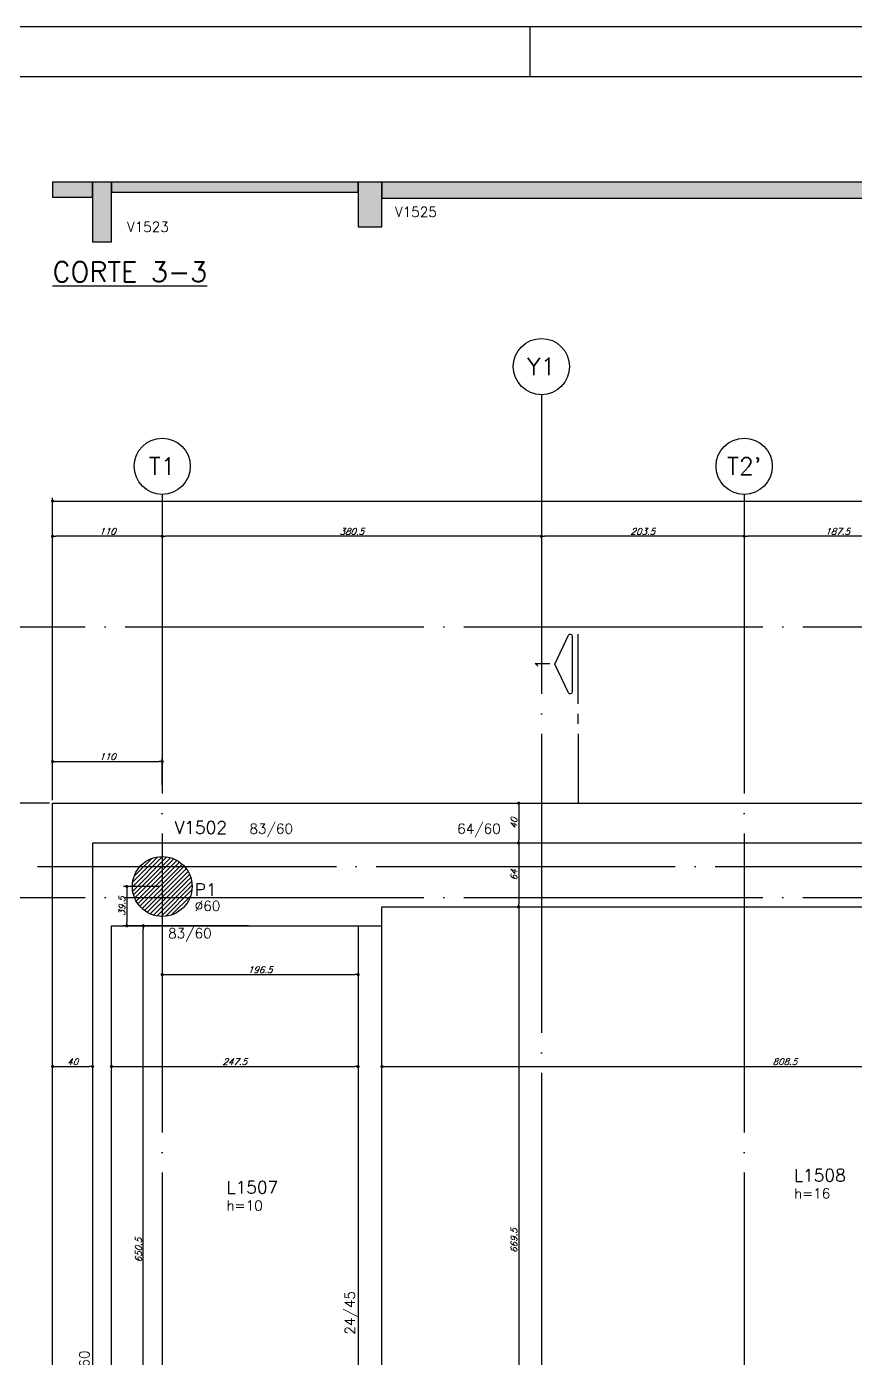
# Model space of a CAD drawing. Header units: millimetres. Extents: x -2368 to 4502, y -1988 to 2217.
# Drawn here: x -1226 to -394, y 881 to 2217 of the extents above; entities that cross this region are included whole.
import ezdxf
from ezdxf.enums import TextEntityAlignment as Align

# ---------------------------------------------------------------- set-up
doc = ezdxf.new("R2010")
doc.units = ezdxf.units.MM
doc.header["$LTSCALE"] = 50
doc.linetypes.add('EIXO', pattern=[6.8, 6, -0.4, 0, -0.4])
for name, color, linetype in [('F-CORTE', 4, 'Continuous'), ('F-CORTE-INDICAÇÃO', 4, 'Continuous'), ('F-COTAS', 106, 'Continuous'), ('F-EIXO', 12, 'EIXO'), ('F-LAJES', 3, 'Continuous'), ('F-LAJES-DIM', 2, 'Continuous'), ('F-LAJES-NOME', 4, 'Continuous'), ('F-MARGEM', 1, 'Continuous'), ('F-PILARES-DIM', 172, 'Continuous'), ('F-PILARES-HACH', 174, 'Continuous'), ('F-PILARES-NOME', 170, 'Continuous'), ('F-PILARES-S', 170, 'Continuous'), ('F-SOLIDO-CORTE', 71, 'Continuous'), ('F-TEXTO', 6, 'Continuous'), ('F-TEXTO-YELLOW', 2, 'Continuous'), ('F-VIGAS', 3, 'Continuous'), ('F-VIGAS-DIM', 2, 'Continuous'), ('F-VIGAS-NOME', 4, 'Continuous')]:
    doc.layers.add(name, color=color, linetype=linetype)
doc.styles.add('CP-TEXT-INCL', font='romans.shx', dxfattribs={"oblique": 20})
doc.styles.add('MCP', font='romans.shx')
doc.styles.add('ROMANS', font='romans.shx')
doc.dimstyles.new('CP-COTAS-50', dxfattribs={"dimscale": 0.64, "dimtxt": 10, "dimasz": 5, "dimexe": 5, "dimexo": 5, "dimgap": 2.5, "dimtad": 1, "dimdec": 1, "dimdsep": 46, "dimtxsty": 'CP-TEXT-INCL', "dimblk1": 'DOT', "dimblk2": 'DOT', "dimsah": 1, "dimcen": 9, "dimclrd": 256, "dimclre": 256, "dimclrt": 256, "dimadec": 0, "dimazin": 0, "dimtfac": 1, "dimtdec": 1, "dimtmove": 2, "dimatfit": 3, "dimldrblk": 'DOT', "dimfxl": 0, "dimtolj": 1, "dimarcsym": 0})

# ---------------------------------------------------------------- blocks, each defined once
blk = doc.blocks.new('*U7')
at = {"layer": 'F-CORTE-INDICAÇÃO'}
for p, q in [((70, 0), (0, 0)), ((80, 0), (90, 0)), ((100, 0), (170, 0))]:
    blk.add_line(p, q, dxfattribs=at)
blk.add_lwpolyline([(112, 6, -0.802585), (111.2, 9.8), (140, 23.3), (168.8, 9.8, -0.802585), (168, 6)], format="xyb", close=True, dxfattribs=at)
at = {"layer": 'F-CORTE-INDICAÇÃO', "style": 'ROMANS'}
blk.add_attdef('CORTE', text='', height=15, dxfattribs=at).set_placement((140, 35.8), align=Align.MIDDLE_CENTER)
at = {"layer": 'F-CORTE-INDICAÇÃO', "color": 2, "style": 'ROMANS'}
blk.add_attdef('FOLHA', text='', height=12, dxfattribs=at).set_placement((140, -10), align=Align.MIDDLE_CENTER)
blk = doc.blocks.new('*U13')
at = {"layer": 'F-EIXO'}
blk.add_line((0, 0), (4857.5, 0), dxfattribs=at)
at = {"layer": 'F-TEXTO', "style": 'ROMANS'}
blk.add_attdef('EIXO', text='', height=17.5, dxfattribs=at).set_placement((-28.2, 0), align=Align.MIDDLE_CENTER)
blk = doc.blocks.new('*U14')
at = {"layer": 'F-EIXO'}
blk.add_line((0, 0), (4945.5, 0), dxfattribs=at)
at = {"layer": 'F-TEXTO', "style": 'ROMANS'}
blk.add_attdef('EIXO', text='', height=17.5, dxfattribs=at).set_placement((-28.2, 0), align=Align.MIDDLE_CENTER)
blk = doc.blocks.new('*U19')
at = {"layer": 'F-EIXO'}
blk.add_line((0, 0), (0, -2878.8), dxfattribs=at)
at = {"layer": 'F-EIXO', "color": 2, "linetype": 'Continuous'}
blk.add_circle((0, 28.2), 28.2, dxfattribs=at)
at = {"layer": 'F-TEXTO', "style": 'ROMANS'}
blk.add_attdef('EIXO', text='', height=17.5, rotation=360, dxfattribs=at).set_placement((0, 28.2), align=Align.MIDDLE_CENTER)
blk = doc.blocks.new('*U172')
at = {"layer": 'F-EIXO'}
blk.add_line((0, 0), (0, -2778.8), dxfattribs=at)
at = {"layer": 'F-EIXO', "color": 2, "linetype": 'Continuous'}
blk.add_circle((0, 28.2), 28.2, dxfattribs=at)
at = {"layer": 'F-TEXTO', "style": 'ROMANS'}
blk.add_attdef('EIXO', text='', height=17.5, rotation=360, dxfattribs=at).set_placement((0, 28.2), align=Align.MIDDLE_CENTER)
blk = doc.blocks.new('_DOT')
at = {"color": 0, "linetype": 'ByBlock'}
blk.add_line((-0.5, 0), (-1, 0), dxfattribs=at)
at = {"color": 0, "linetype": 'ByBlock', "const_width": 0.5}
blk.add_lwpolyline([(-0.25, 0, 1), (0.25, 0, 1)], format="xyb", close=True, dxfattribs=at)
blk = doc.blocks.new('*D110')
at = {"layer": 'DEFPOINTS', "color": 0, "transparency": 16777216}
for p in [(-1200, 1173.9), (-1160, 1173.9), (-1160, 1173.9)]:
    blk.add_point(p, dxfattribs=at)
at = {"layer": 'F-COTAS', "lineweight": -2, "transparency": 16777216}
blk.add_line((-1196.8, 1173.9), (-1163.2, 1173.9), dxfattribs=at)
at = {"layer": 'F-COTAS', "lineweight": -2, "transparency": 16777216, "xscale": 3.2, "yscale": 3.2, "zscale": 3.2, "rotation": 180}
blk.add_blockref('_DOT', (-1200, 1173.9), dxfattribs=at)
at = {"layer": 'F-COTAS', "lineweight": -2, "transparency": 16777216, "xscale": 3.2, "yscale": 3.2, "zscale": 3.2}
blk.add_blockref('_DOT', (-1160, 1173.9), dxfattribs=at)
at = {"layer": 'F-COTAS', "transparency": 16777216, "insert": (-1180, 1178.7), "char_height": 6.4, "attachment_point": 5, "style": 'CP-TEXT-INCL'}
blk.add_mtext('\\A1;40', dxfattribs=at)
blk = doc.blocks.new('*D111')
at = {"layer": 'DEFPOINTS', "color": 0, "transparency": 16777216}
for p in [(-1141, 1173.9), (-893.5, 1173.9), (-893.5, 1173.9)]:
    blk.add_point(p, dxfattribs=at)
at = {"layer": 'F-COTAS', "lineweight": -2, "transparency": 16777216}
blk.add_line((-1137.8, 1173.9), (-896.7, 1173.9), dxfattribs=at)
at = {"layer": 'F-COTAS', "lineweight": -2, "transparency": 16777216, "xscale": 3.2, "yscale": 3.2, "zscale": 3.2, "rotation": 180}
blk.add_blockref('_DOT', (-1141, 1173.9), dxfattribs=at)
at = {"layer": 'F-COTAS', "lineweight": -2, "transparency": 16777216, "xscale": 3.2, "yscale": 3.2, "zscale": 3.2}
blk.add_blockref('_DOT', (-893.5, 1173.9), dxfattribs=at)
at = {"layer": 'F-COTAS', "transparency": 16777216, "insert": (-1017.2, 1178.7), "char_height": 6.4, "attachment_point": 5, "style": 'CP-TEXT-INCL'}
blk.add_mtext('\\A1;247.5', dxfattribs=at)
blk = doc.blocks.new('*D112')
at = {"layer": 'DEFPOINTS', "color": 0, "transparency": 16777216}
for p in [(-869.5, 1173.9), (-61, 1173.9), (-61, 1173.9)]:
    blk.add_point(p, dxfattribs=at)
at = {"layer": 'F-COTAS', "lineweight": -2, "transparency": 16777216}
blk.add_line((-866.3, 1173.9), (-64.2, 1173.9), dxfattribs=at)
at = {"layer": 'F-COTAS', "lineweight": -2, "transparency": 16777216, "xscale": 3.2, "yscale": 3.2, "zscale": 3.2, "rotation": 180}
blk.add_blockref('_DOT', (-869.5, 1173.9), dxfattribs=at)
at = {"layer": 'F-COTAS', "lineweight": -2, "transparency": 16777216, "xscale": 3.2, "yscale": 3.2, "zscale": 3.2}
blk.add_blockref('_DOT', (-61, 1173.9), dxfattribs=at)
at = {"layer": 'F-COTAS', "transparency": 16777216, "insert": (-465.2, 1178.7), "char_height": 6.4, "attachment_point": 5, "style": 'CP-TEXT-INCL'}
blk.add_mtext('\\A1;808.5', dxfattribs=at)
blk = doc.blocks.new('*D118')
at = {"layer": 'DEFPOINTS', "color": 0, "transparency": 16777216}
for p in [(-732.3, 1438), (-732.3, 1398), (-732.3, 1398)]:
    blk.add_point(p, dxfattribs=at)
at = {"layer": 'F-COTAS', "lineweight": -2, "transparency": 16777216}
blk.add_line((-732.3, 1434.8), (-732.3, 1401.2), dxfattribs=at)
at = {"layer": 'F-COTAS', "lineweight": -2, "transparency": 16777216, "xscale": 3.2, "yscale": 3.2, "zscale": 3.2}
for p, rotation in [((-732.3, 1438), 90), ((-732.3, 1398), 270)]:
    blk.add_blockref('_DOT', p, dxfattribs=dict(at, rotation=rotation))
at = {"layer": 'F-COTAS', "transparency": 16777216, "insert": (-737.1, 1418), "char_height": 6.4, "attachment_point": 5, "rotation": 90, "style": 'CP-TEXT-INCL'}
blk.add_mtext('\\A1;40', dxfattribs=at)
blk = doc.blocks.new('*D119')
at = {"layer": 'DEFPOINTS', "color": 0, "transparency": 16777216}
for p in [(-732.3, 1398), (-732.3, 1334), (-732.3, 1334)]:
    blk.add_point(p, dxfattribs=at)
at = {"layer": 'F-COTAS', "lineweight": -2, "transparency": 16777216}
blk.add_line((-732.3, 1394.8), (-732.3, 1337.2), dxfattribs=at)
at = {"layer": 'F-COTAS', "lineweight": -2, "transparency": 16777216, "xscale": 3.2, "yscale": 3.2, "zscale": 3.2}
for p, rotation in [((-732.3, 1398), 90), ((-732.3, 1334), 270)]:
    blk.add_blockref('_DOT', p, dxfattribs=dict(at, rotation=rotation))
at = {"layer": 'F-COTAS', "transparency": 16777216, "insert": (-737.1, 1366), "char_height": 6.4, "attachment_point": 5, "rotation": 90, "style": 'CP-TEXT-INCL'}
blk.add_mtext('\\A1;64', dxfattribs=at)
blk = doc.blocks.new('*D120')
at = {"layer": 'DEFPOINTS', "color": 0, "transparency": 16777216}
for p in [(-732.3, 1334), (-732.3, 664.5), (-732.3, 664.5)]:
    blk.add_point(p, dxfattribs=at)
at = {"layer": 'F-COTAS', "lineweight": -2, "transparency": 16777216}
blk.add_line((-732.3, 1330.8), (-732.3, 667.7), dxfattribs=at)
at = {"layer": 'F-COTAS', "lineweight": -2, "transparency": 16777216, "xscale": 3.2, "yscale": 3.2, "zscale": 3.2}
for p, rotation in [((-732.3, 1334), 90), ((-732.3, 664.5), 270)]:
    blk.add_blockref('_DOT', p, dxfattribs=dict(at, rotation=rotation))
at = {"layer": 'F-COTAS', "transparency": 16777216, "insert": (-737.1, 999.2), "char_height": 6.4, "attachment_point": 5, "rotation": 90, "style": 'CP-TEXT-INCL'}
blk.add_mtext('\\A1;669.5', dxfattribs=at)
blk = doc.blocks.new('*D139')
at = {"layer": 'DEFPOINTS', "color": 0, "transparency": 16777216}
for p in [(-1090, 1354.5), (-893.5, 1293), (-893.5, 1266.1)]:
    blk.add_point(p, dxfattribs=at)
at = {"layer": 'F-COTAS', "lineweight": -2, "transparency": 16777216}
for p, q in [((-1090, 1351.3), (-1090, 1262.9)), ((-893.5, 1289.8), (-893.5, 1262.9)), ((-1086.8, 1266.1), (-896.7, 1266.1))]:
    blk.add_line(p, q, dxfattribs=at)
at = {"layer": 'F-COTAS', "lineweight": -2, "transparency": 16777216, "xscale": 3.2, "yscale": 3.2, "zscale": 3.2, "rotation": 180}
blk.add_blockref('_DOT', (-1090, 1266.1), dxfattribs=at)
at = {"layer": 'F-COTAS', "lineweight": -2, "transparency": 16777216, "xscale": 3.2, "yscale": 3.2, "zscale": 3.2}
blk.add_blockref('_DOT', (-893.5, 1266.1), dxfattribs=at)
at = {"layer": 'F-COTAS', "transparency": 16777216, "insert": (-991.8, 1270.9), "char_height": 6.4, "attachment_point": 5, "style": 'CP-TEXT-INCL'}
blk.add_mtext('\\A1;196.5', dxfattribs=at)
blk = doc.blocks.new('*D153')
at = {"layer": 'DEFPOINTS', "color": 0, "transparency": 16777216}
for p in [(-1090, 1354.5), (-1125.6, 1315), (-1000.3, 1315)]:
    blk.add_point(p, dxfattribs=at)
at = {"layer": 'F-COTAS', "lineweight": -2, "transparency": 16777216}
for p, q in [((-1093.2, 1354.5), (-1128.8, 1354.5)), ((-1125.6, 1351.3), (-1125.6, 1318.2)), ((-1003.5, 1315), (-1128.8, 1315))]:
    blk.add_line(p, q, dxfattribs=at)
at = {"layer": 'F-COTAS', "lineweight": -2, "transparency": 16777216, "xscale": 3.2, "yscale": 3.2, "zscale": 3.2}
for p, rotation in [((-1125.6, 1354.5), 90), ((-1125.6, 1315), 270)]:
    blk.add_blockref('_DOT', p, dxfattribs=dict(at, rotation=rotation))
at = {"layer": 'F-COTAS', "transparency": 16777216, "insert": (-1130.4, 1334.7), "char_height": 6.4, "attachment_point": 5, "rotation": 90, "style": 'CP-TEXT-INCL'}
blk.add_mtext('\\A1;39.5', dxfattribs=at)
blk = doc.blocks.new('*D154')
at = {"layer": 'DEFPOINTS', "color": 0, "transparency": 16777216}
for p in [(-1112.6, 1315), (-1109, 1315), (-1112.6, 664.5)]:
    blk.add_point(p, dxfattribs=at)
at = {"layer": 'F-COTAS', "lineweight": -2, "transparency": 16777216}
for p, q in [((-1109.4, 1315), (-1105.8, 1315)), ((-1109, 667.7), (-1109, 1311.8)), ((-1109.4, 664.5), (-1105.8, 664.5))]:
    blk.add_line(p, q, dxfattribs=at)
at = {"layer": 'F-COTAS', "lineweight": -2, "transparency": 16777216, "xscale": 3.2, "yscale": 3.2, "zscale": 3.2}
for p, rotation in [((-1109, 1315), 90), ((-1109, 664.5), 270)]:
    blk.add_blockref('_DOT', p, dxfattribs=dict(at, rotation=rotation))
at = {"layer": 'F-COTAS', "transparency": 16777216, "insert": (-1113.8, 989.7), "char_height": 6.4, "attachment_point": 5, "rotation": 90, "style": 'CP-TEXT-INCL'}
blk.add_mtext('\\A1;650.5', dxfattribs=at)
blk = doc.blocks.new('*D170')
at = {"layer": 'DEFPOINTS', "color": 0, "transparency": 16777216}
for p in [(2835, 1741.136394), (2835, 1624.5), (-1200, 1438)]:
    blk.add_point(p, dxfattribs=at)
at = {"layer": 'F-COTAS', "lineweight": -2, "transparency": 16777216}
for p, q in [((-1200, 1441.2), (-1200, 1744.336394)), ((-1196.8, 1741.136394), (2831.8, 1741.136394)), ((2835, 1627.7), (2835, 1744.336394))]:
    blk.add_line(p, q, dxfattribs=at)
at = {"layer": 'F-COTAS', "lineweight": -2, "transparency": 16777216, "xscale": 3.2, "yscale": 3.2, "zscale": 3.2, "rotation": 180}
blk.add_blockref('_DOT', (-1200, 1741.136394), dxfattribs=at)
at = {"layer": 'F-COTAS', "lineweight": -2, "transparency": 16777216, "xscale": 3.2, "yscale": 3.2, "zscale": 3.2}
blk.add_blockref('_DOT', (2835, 1741.136394), dxfattribs=at)
at = {"layer": 'F-COTAS', "transparency": 16777216, "insert": (817.5, 1745.936394), "char_height": 6.4, "attachment_point": 5, "style": 'CP-TEXT-INCL'}
blk.add_mtext('\\A1;4035', dxfattribs=at)
blk = doc.blocks.new('*D190')
at = {"layer": 'DEFPOINTS', "color": 0, "transparency": 16777216}
for p in [(-506, 1705.8), (-506, 1705.8), (-318.5, 1693.6)]:
    blk.add_point(p, dxfattribs=at)
at = {"layer": 'F-COTAS', "lineweight": -2, "transparency": 16777216}
for p, q in [((-321.7, 1705.8), (-502.8, 1705.8)), ((-318.5, 1696.8), (-318.5, 1709))]:
    blk.add_line(p, q, dxfattribs=at)
at = {"layer": 'F-COTAS', "lineweight": -2, "transparency": 16777216, "xscale": 3.2, "yscale": 3.2, "zscale": 3.2, "rotation": 180}
blk.add_blockref('_DOT', (-506, 1705.8), dxfattribs=at)
at = {"layer": 'F-COTAS', "lineweight": -2, "transparency": 16777216, "xscale": 3.2, "yscale": 3.2, "zscale": 3.2}
blk.add_blockref('_DOT', (-318.5, 1705.8), dxfattribs=at)
at = {"layer": 'F-COTAS', "transparency": 16777216, "insert": (-412.3, 1710.6), "char_height": 6.4, "attachment_point": 5, "style": 'CP-TEXT-INCL'}
blk.add_mtext('\\A1;187.5', dxfattribs=at)
blk = doc.blocks.new('*D191')
at = {"layer": 'DEFPOINTS', "color": 0, "transparency": 16777216}
for p in [(-709.5, 1705.8), (-709.5, 1705.8), (-506, 1705.8)]:
    blk.add_point(p, dxfattribs=at)
at = {"layer": 'F-COTAS', "lineweight": -2, "transparency": 16777216}
blk.add_line((-509.2, 1705.8), (-706.3, 1705.8), dxfattribs=at)
at = {"layer": 'F-COTAS', "lineweight": -2, "transparency": 16777216, "xscale": 3.2, "yscale": 3.2, "zscale": 3.2, "rotation": 180}
blk.add_blockref('_DOT', (-709.5, 1705.8), dxfattribs=at)
at = {"layer": 'F-COTAS', "lineweight": -2, "transparency": 16777216, "xscale": 3.2, "yscale": 3.2, "zscale": 3.2}
blk.add_blockref('_DOT', (-506, 1705.8), dxfattribs=at)
at = {"layer": 'F-COTAS', "transparency": 16777216, "insert": (-607.8, 1710.6), "char_height": 6.4, "attachment_point": 5, "style": 'CP-TEXT-INCL'}
blk.add_mtext('\\A1;203.5', dxfattribs=at)
blk = doc.blocks.new('*D192')
at = {"layer": 'DEFPOINTS', "color": 0, "transparency": 16777216}
for p in [(-1090, 1705.8), (-1090, 1705.8), (-709.5, 1705.8)]:
    blk.add_point(p, dxfattribs=at)
at = {"layer": 'F-COTAS', "lineweight": -2, "transparency": 16777216}
blk.add_line((-712.7, 1705.8), (-1086.8, 1705.8), dxfattribs=at)
at = {"layer": 'F-COTAS', "lineweight": -2, "transparency": 16777216, "xscale": 3.2, "yscale": 3.2, "zscale": 3.2, "rotation": 180}
blk.add_blockref('_DOT', (-1090, 1705.8), dxfattribs=at)
at = {"layer": 'F-COTAS', "lineweight": -2, "transparency": 16777216, "xscale": 3.2, "yscale": 3.2, "zscale": 3.2}
blk.add_blockref('_DOT', (-709.5, 1705.8), dxfattribs=at)
at = {"layer": 'F-COTAS', "transparency": 16777216, "insert": (-899.8, 1710.6), "char_height": 6.4, "attachment_point": 5, "style": 'CP-TEXT-INCL'}
blk.add_mtext('\\A1;380.5', dxfattribs=at)
blk = doc.blocks.new('*D193')
at = {"layer": 'DEFPOINTS', "color": 0, "transparency": 16777216}
for p in [(-1200, 1705.8), (-1090, 1705.8), (-1200, 1438)]:
    blk.add_point(p, dxfattribs=at)
at = {"layer": 'F-COTAS', "lineweight": -2, "transparency": 16777216}
for p, q in [((-1200, 1441.2), (-1200, 1709)), ((-1093.2, 1705.8), (-1196.8, 1705.8))]:
    blk.add_line(p, q, dxfattribs=at)
at = {"layer": 'F-COTAS', "lineweight": -2, "transparency": 16777216, "xscale": 3.2, "yscale": 3.2, "zscale": 3.2, "rotation": 180}
blk.add_blockref('_DOT', (-1200, 1705.8), dxfattribs=at)
at = {"layer": 'F-COTAS', "lineweight": -2, "transparency": 16777216, "xscale": 3.2, "yscale": 3.2, "zscale": 3.2}
blk.add_blockref('_DOT', (-1090, 1705.8), dxfattribs=at)
at = {"layer": 'F-COTAS', "transparency": 16777216, "insert": (-1145, 1710.6), "char_height": 6.4, "attachment_point": 5, "style": 'CP-TEXT-INCL'}
blk.add_mtext('\\A1;110', dxfattribs=at)
blk = doc.blocks.new('*D197')
at = {"layer": 'DEFPOINTS', "color": 0, "transparency": 16777216}
for p in [(-1090, 1479.8), (-1090, 1452.9), (-1200, 1438)]:
    blk.add_point(p, dxfattribs=at)
at = {"layer": 'F-COTAS', "lineweight": -2, "transparency": 16777216}
for p, q in [((-1200, 1441.2), (-1200, 1483)), ((-1090, 1456.1), (-1090, 1483)), ((-1196.8, 1479.8), (-1093.2, 1479.8))]:
    blk.add_line(p, q, dxfattribs=at)
at = {"layer": 'F-COTAS', "lineweight": -2, "transparency": 16777216, "xscale": 3.2, "yscale": 3.2, "zscale": 3.2, "rotation": 180}
blk.add_blockref('_DOT', (-1200, 1479.8), dxfattribs=at)
at = {"layer": 'F-COTAS', "lineweight": -2, "transparency": 16777216, "xscale": 3.2, "yscale": 3.2, "zscale": 3.2}
blk.add_blockref('_DOT', (-1090, 1479.8), dxfattribs=at)
at = {"layer": 'F-COTAS', "transparency": 16777216, "insert": (-1145, 1484.6), "char_height": 6.4, "attachment_point": 5, "style": 'CP-TEXT-INCL'}
blk.add_mtext('\\A1;110', dxfattribs=at)
blk = doc.blocks.new('*D230')
at = {"layer": 'DEFPOINTS', "color": 0, "transparency": 16777216}
for p in [(-1720, 1438), (-1200, 1438), (-1389, -579)]:
    blk.add_point(p, dxfattribs=at)
at = {"layer": 'F-COTAS', "lineweight": -2, "transparency": 16777216}
for p, q in [((-1203.2, 1438), (-1723.2, 1438)), ((-1720, -575.8), (-1720, 1434.8)), ((-1392.2, -579), (-1723.2, -579))]:
    blk.add_line(p, q, dxfattribs=at)
at = {"layer": 'F-COTAS', "lineweight": -2, "transparency": 16777216, "xscale": 3.2, "yscale": 3.2, "zscale": 3.2}
for p, rotation in [((-1720, 1438), 90), ((-1720, -579), 270)]:
    blk.add_blockref('_DOT', p, dxfattribs=dict(at, rotation=rotation))
at = {"layer": 'F-COTAS', "transparency": 16777216, "insert": (-1724.8, 429.5), "char_height": 6.4, "attachment_point": 5, "rotation": 90, "style": 'CP-TEXT-INCL'}
blk.add_mtext('\\A1;2017', dxfattribs=at)
blk = doc.blocks.new('A0-1L')
at = {"layer": 'F-MARGEM', "color": 2}
for p, q in [((0, 84.1), (137.4, 84.1)), ((32.95, 83.1), (32.95, 84.1)), ((32.95, 83.1), (32.95, 84.1))]:
    blk.add_line(p, q, dxfattribs=at)
blk.add_lwpolyline([(0, 84.1), (137.4, 84.1), (137.4, 0), (0, 0)], close=True, dxfattribs=at)
at = {"layer": 'F-MARGEM', "color": 7}
blk.add_lwpolyline([(2.5, 83.1), (136.4, 83.1), (136.4, 1), (2.5, 1)], close=True, dxfattribs=at)

msp = doc.modelspace()

# ---------------------------------------------------------------- hatches: boundary and pattern name
at = {"layer": 'F-PILARES-HACH', "linetype": 'Continuous'}
h = msp.add_hatch(dxfattribs=at)
h.set_pattern_fill('ANSI31', color=256, style=0)
edge = h.paths.add_edge_path()
edge.add_arc((-1090, 1354.5), 30, 0, 360)
at = {"layer": 'F-SOLIDO-CORTE', "linetype": 'Continuous'}
for points in [[(-1200, 2061.09), (-1200, 2059.55), (-1200, 2053.58), (-1200, 2046.09), (-1195.88, 2046.09), (-1179.98, 2046.09), (-1160, 2046.09), (-1160, 2047.63), (-1160, 2053.17), (-1160, 2061.09), (-1179.98, 2061.09), (-1184.1, 2061.09)], [(-1160, 2054.92), (-1160, 2037.04), (-1160, 2001.09), (-1148.62, 2001.09), (-1146.66, 2001.09), (-1141, 2001.09), (-1141, 2007.26), (-1141, 2025.14), (-1141, 2061.09), (-1142.95, 2061.09), (-1148.62, 2061.09), (-1160, 2061.09)], [(-945.25, 2061.09), (-1066.97, 2061.09), (-1077.6, 2061.09), (-1109.4, 2061.09), (-1109.67, 2061.09), (-1110.44, 2061.09), (-1141, 2061.09), (-1141, 2060.06), (-1141, 2057.08), (-1141, 2051.09), (-1110.44, 2051.09), (-1110.18, 2051.09), (-1109.4, 2051.09), (-1098.78, 2051.09), (-1066.97, 2051.09), (-945.25, 2051.09), (-937.46, 2051.09), (-915.36, 2051.09), (-909.67, 2051.09), (-893.54, 2051.09), (-893.5, 2051.09), (-893.5, 2052.04), (-893.5, 2054.9), (-893.5, 2061.09), (-893.54, 2061.09), (-899.23, 2061.09), (-915.36, 2061.09), (-922.84, 2061.09)], [(-893.5, 2056.8), (-893.5, 2043.97), (-893.5, 2016.09), (-878.63, 2016.09), (-876.35, 2016.09), (-869.5, 2016.09), (-869.5, 2020.38), (-869.5, 2033.21), (-869.5, 2061.09), (-871.79, 2061.09), (-878.63, 2061.09), (-893.5, 2061.09)], [(-367.35, 2061.09), (-498.56, 2061.09), (-546.11, 2061.09), (-853.97, 2061.09), (-857.69, 2061.09), (-869.5, 2061.09), (-869.5, 2059.57), (-869.5, 2054.72), (-869.5, 2045.09), (-865.78, 2045.09), (-853.97, 2045.09), (-546.11, 2045.09), (-498.56, 2045.09), (-367.35, 2045.09), (-270.3, 2045.09), (-61, 2045.09), (-61, 2048.09), (-61, 2054.56), (-61, 2061.09), (-134.31, 2061.09)]]:
    msp.add_hatch(color=256, dxfattribs=at).paths.add_polyline_path(points, flags=16)

# ---------------------------------------------------------------- linework, layer by layer
at = {"layer": 'F-CORTE', "linetype": 'Continuous'}
for p, q in [((-945.25, 2061.09), (-1200, 2061.09)), ((-1200, 2061.09), (-1200, 2046.09)), ((-893.5, 2061.09), (-945.25, 2061.09)), ((-878.63, 2061.09), (-893.5, 2061.09)), ((-871.79, 2061.09), (-878.63, 2061.09)), ((-869.5, 2061.09), (-871.79, 2061.09)), ((-367.35, 2061.09), (-869.5, 2061.09)), ((-1200, 2046.09), (-1195.88, 2046.09)), ((-1195.88, 2046.09), (-1179.98, 2046.09)), ((-1179.98, 2046.09), (-1160, 2046.09)), ((-1160, 2046.09), (-1160, 2001.09)), ((-1141, 2025.14), (-1141, 2051.09)), ((-1141, 2051.09), (-1110.44, 2051.09)), ((-1110.44, 2051.09), (-1110.18, 2051.09)), ((-1110.18, 2051.09), (-1109.4, 2051.09)), ((-1109.4, 2051.09), (-1098.78, 2051.09)), ((-1098.78, 2051.09), (-1066.97, 2051.09)), ((-1066.97, 2051.09), (-945.25, 2051.09)), ((-945.25, 2051.09), (-937.46, 2051.09)), ((-937.46, 2051.09), (-915.36, 2051.09)), ((-915.36, 2051.09), (-909.67, 2051.09)), ((-909.67, 2051.09), (-893.54, 2051.09)), ((-893.54, 2051.09), (-893.5, 2051.09)), ((-893.5, 2051.09), (-893.5, 2016.09)), ((-869.5, 2033.21), (-869.5, 2045.09)), ((-869.5, 2045.09), (-865.78, 2045.09)), ((-865.78, 2045.09), (-853.97, 2045.09)), ((-853.97, 2045.09), (-546.11, 2045.09)), ((-546.11, 2045.09), (-498.56, 2045.09)), ((-498.56, 2045.09), (-367.35, 2045.09)), ((-869.5, 2020.38), (-869.5, 2033.21)), ((-1141, 2007.26), (-1141, 2025.14)), ((-869.5, 2016.09), (-869.5, 2020.38)), ((-1141, 2001.09), (-1141, 2007.26)), ((-893.5, 2016.09), (-878.63, 2016.09)), ((-878.63, 2016.09), (-876.35, 2016.09)), ((-876.35, 2016.09), (-869.5, 2016.09)), ((-1160, 2001.09), (-1148.62, 2001.09)), ((-1148.62, 2001.09), (-1146.66, 2001.09)), ((-1146.66, 2001.09), (-1141, 2001.09))]:
    msp.add_line(p, q, dxfattribs=at)
at = {"layer": 'F-LAJES', "linetype": 'Continuous'}
for p, q in [((-1200, 697.5), (-1200, 1438)), ((-1200, 1438), (1066, 1438))]:
    msp.add_line(p, q, dxfattribs=at)
at = {"layer": 'F-PILARES-S', "linetype": 'Continuous'}
msp.add_circle((-1090, 1354.5), 30, dxfattribs=at)
at = {"layer": 'F-SOLIDO-CORTE', "linetype": 'Continuous'}
for p, q in [((-1200, 2059.55), (-1200, 2053.58)), ((-1160, 2053.17), (-1160, 2061.09)), ((-1160, 2061.09), (-1160, 2054.92)), ((-1110.44, 2061.09), (-1141, 2061.09)), ((-1141, 2025.14), (-1141, 2061.09)), ((-1141, 2060.06), (-1141, 2057.08)), ((-1109.67, 2061.09), (-1110.44, 2061.09)), ((-1109.4, 2061.09), (-1109.67, 2061.09)), ((-1077.6, 2061.09), (-1109.4, 2061.09)), ((-1066.97, 2061.09), (-1077.6, 2061.09)), ((-945.25, 2061.09), (-1066.97, 2061.09)), ((-922.84, 2061.09), (-945.25, 2061.09)), ((-915.36, 2061.09), (-922.84, 2061.09)), ((-899.23, 2061.09), (-915.36, 2061.09)), ((-893.54, 2061.09), (-899.23, 2061.09)), ((-893.5, 2061.09), (-893.54, 2061.09)), ((-893.5, 2054.9), (-893.5, 2061.09)), ((-878.63, 2061.09), (-893.5, 2061.09)), ((-893.5, 2061.09), (-893.5, 2056.8)), ((-871.79, 2061.09), (-878.63, 2061.09)), ((-869.5, 2061.09), (-871.79, 2061.09)), ((-857.69, 2061.09), (-869.5, 2061.09)), ((-869.5, 2061.09), (-869.5, 2059.57)), ((-869.5, 2033.21), (-869.5, 2061.09)), ((-869.5, 2059.57), (-869.5, 2054.72)), ((-853.97, 2061.09), (-857.69, 2061.09)), ((-546.11, 2061.09), (-853.97, 2061.09)), ((-498.56, 2061.09), (-546.11, 2061.09)), ((-367.35, 2061.09), (-498.56, 2061.09)), ((-1200, 2053.58), (-1200, 2046.09)), ((-1200, 2046.09), (-1195.88, 2046.09)), ((-1195.88, 2046.09), (-1179.98, 2046.09)), ((-1179.98, 2046.09), (-1160, 2046.09)), ((-1160, 2054.92), (-1160, 2037.04)), ((-1160, 2047.63), (-1160, 2053.17)), ((-1160, 2046.09), (-1160, 2047.63)), ((-1141, 2057.08), (-1141, 2051.09)), ((-1141, 2051.09), (-1110.44, 2051.09)), ((-1110.44, 2051.09), (-1110.18, 2051.09)), ((-1110.18, 2051.09), (-1109.4, 2051.09)), ((-1109.4, 2051.09), (-1098.78, 2051.09)), ((-1098.78, 2051.09), (-1066.97, 2051.09)), ((-1066.97, 2051.09), (-945.25, 2051.09)), ((-945.25, 2051.09), (-937.46, 2051.09)), ((-937.46, 2051.09), (-915.36, 2051.09)), ((-915.36, 2051.09), (-909.67, 2051.09)), ((-909.67, 2051.09), (-893.54, 2051.09)), ((-893.54, 2051.09), (-893.5, 2051.09)), ((-893.5, 2056.8), (-893.5, 2043.97)), ((-893.5, 2052.04), (-893.5, 2054.9)), ((-893.5, 2051.09), (-893.5, 2052.04)), ((-893.5, 2043.97), (-893.5, 2016.09)), ((-869.5, 2054.72), (-869.5, 2045.09)), ((-869.5, 2045.09), (-865.78, 2045.09)), ((-865.78, 2045.09), (-853.97, 2045.09)), ((-853.97, 2045.09), (-546.11, 2045.09)), ((-546.11, 2045.09), (-498.56, 2045.09)), ((-498.56, 2045.09), (-367.35, 2045.09)), ((-1160, 2037.04), (-1160, 2001.09)), ((-869.5, 2020.38), (-869.5, 2033.21)), ((-1141, 2007.26), (-1141, 2025.14)), ((-869.5, 2016.09), (-869.5, 2020.38)), ((-1141, 2001.09), (-1141, 2007.26)), ((-893.5, 2016.09), (-878.63, 2016.09)), ((-878.63, 2016.09), (-876.35, 2016.09)), ((-876.35, 2016.09), (-869.5, 2016.09)), ((-1160, 2001.09), (-1148.62, 2001.09)), ((-1148.62, 2001.09), (-1146.66, 2001.09)), ((-1146.66, 2001.09), (-1141, 2001.09))]:
    msp.add_line(p, q, dxfattribs=at)
at = {"layer": 'F-VIGAS'}
for points in [[(-1160, 1398), (-1160, 697.5)], [(-1090, 1398), (-1160, 1398)], [(-881.5, 1398), (-1090, 1398)], [(-318.5, 1398), (-881.5, 1398)], [(-869.5, 664.5), (-869.5, 1334)], [(-869.5, 1334), (-358, 1334)], [(-1141, 697.5), (-1141, 1315)], [(-1141, 1315), (-869.5, 1315)], [(-893.5, 1315), (-893.5, 664.5)]]:
    msp.add_lwpolyline(points, dxfattribs=at)

# ---------------------------------------------------------------- block references
at = {"layer": 'F-CORTE-INDICAÇÃO', "linetype": 'Continuous'}
ref = msp.add_blockref('*U7', (-672.64, 1437.62), dxfattribs=dict(at, rotation=90))
ref.add_attrib('CORTE', '1', dxfattribs={"height": 15, "rotation": 90, "style": 'ROMANS'}).set_placement((-708.41, 1577.62), align=Align.MIDDLE_CENTER)
at = {"layer": 'F-EIXO', "linetype": 'Continuous'}
for name, p, values in [('*U19', (-709.5, 1847.82), {'EIXO': 'Y1'}), ('*U172', (-1090, 1747.82), {'EIXO': 'T1'}), ('*U172', (-506, 1747.82), {'EIXO': "T2'"})]:
    msp.add_blockref(name, p, dxfattribs=at).add_auto_attribs(values)
for name, p in [('*U13', (-1807.52, 1615)), ('*U14', (-1895.47, 1374.5)), ('*U13', (-1807.52, 1343.5))]:
    msp.add_blockref(name, p, dxfattribs=at)
at = {"layer": 'F-MARGEM', "xscale": 50, "yscale": 50, "zscale": 50}
msp.add_blockref('A0-1L', (-2368.28, -1987.99), dxfattribs=at)

# ---------------------------------------------------------------- texts
at = {"layer": 'F-CORTE', "color": 6, "linetype": 'Continuous', "style": 'MCP'}
msp.add_text('%%UCORTE 3-3', height=20, dxfattribs=at).set_placement((-1200, 1961.09))
at = {"layer": 'F-LAJES-DIM', "linetype": 'Continuous', "style": 'MCP'}
for s, p in [('h=16', (-455.98, 1041.52)), ('h=10', (-1025.52, 1029.45))]:
    msp.add_text(s, height=10, dxfattribs=at).set_placement(p)
at = {"layer": 'F-LAJES-NOME', "linetype": 'Continuous', "style": 'MCP'}
for s, p in [('L1508', (-455.98, 1058.52)), ('L1507', (-1025.52, 1046.45))]:
    msp.add_text(s, height=12.5, dxfattribs=at).set_placement(p)
at = {"layer": 'F-PILARES-DIM', "linetype": 'Continuous', "style": 'MCP'}
msp.add_text('%%c60', height=10, dxfattribs=at).set_placement((-1057.46, 1330.04))
at = {"layer": 'F-PILARES-NOME', "linetype": 'Continuous', "style": 'MCP'}
msp.add_text('P1', height=12.5, dxfattribs=at).set_placement((-1057.46, 1345.04))
at = {"layer": 'F-TEXTO-YELLOW', "linetype": 'Continuous', "style": 'MCP'}
for s, p in [('V1525', (-856.39, 2026.09)), ('V1523', (-1125.39, 2011.09))]:
    msp.add_text(s, height=10, dxfattribs=at).set_placement(p)
at = {"layer": 'F-VIGAS-DIM', "linetype": 'Continuous', "style": 'MCP'}
for s, p in [('83/60', (-1002.5, 1407.39)), ('64/60', (-794, 1407.39)), ('83/60', (-1084.09, 1302.5))]:
    msp.add_text(s, height=10, dxfattribs=at).set_placement(p)
for s, p in [('24/45', (-896.62, 904.86)), ('19/60', (-1163.12, 845.36))]:
    msp.add_text(s, height=10, rotation=90, dxfattribs=at).set_placement(p)
at = {"layer": 'F-VIGAS-NOME', "linetype": 'Continuous', "style": 'MCP'}
msp.add_text('V1502', height=12.5, dxfattribs=at).set_placement((-1077.5, 1407.39))

# ---------------------------------------------------------------- dimensions: what is measured, and where the dimension line sits
at = {"layer": 'F-COTAS'}
for base, p1, p2, picture, middle in [((2835, 1741.14), (-1200, 1438), (2835, 1624.5), '*D170', (817.5, 1745.94)), ((-1200, 1705.84), (-1090, 1705.84), (-1200, 1438), '*D193', (-1145, 1710.64)), ((-1090, 1705.84), (-709.5, 1705.84), (-1090, 1705.84), '*D192', (-899.75, 1710.64)), ((-709.5, 1705.84), (-506, 1705.84), (-709.5, 1705.84), '*D191', (-607.75, 1710.64)), ((-506, 1705.84), (-318.5, 1693.56), (-506, 1705.84), '*D190', (-412.25, 1710.64)), ((-1090, 1479.79), (-1200, 1438), (-1090, 1452.9), '*D197', (-1145, 1484.59)), ((-893.5, 1266.08), (-1090, 1354.5), (-893.5, 1292.96), '*D139', (-991.75, 1270.88))]:
    dim = msp.add_linear_dim(base=base, p1=p1, p2=p2, dimstyle='CP-COTAS-50', dxfattribs=at)
    dim.commit()
    dim.dimension.update_dxf_attribs({"geometry": picture, "text_midpoint": middle})
for base, p1, p2, angle, picture, middle in [((-1720.01, 1438), (-1389, -579), (-1200, 1438), 90, '*D230', (-1724.81, 429.5)), ((-732.28, 1334), (-732.28, 1398), (-732.28, 1334), 90, '*D119', (-737.08, 1366)), ((-1125.64, 1315), (-1090, 1354.5), (-1000.29, 1315), 90, '*D153', (-1130.44, 1334.75)), ((-732.28, 664.5), (-732.28, 1334), (-732.28, 664.5), 90, '*D120', (-737.08, 999.25)), ((-1109, 1315), (-1112.65, 664.5), (-1112.65, 1315), 90, '*D154', (-1113.8, 989.75)), ((-893.5, 1173.87), (-1141, 1173.87), (-893.5, 1173.87), 180, '*D111', (-1017.25, 1178.67)), ((-61, 1173.87), (-869.5, 1173.87), (-61, 1173.87), 180, '*D112', (-465.25, 1178.67))]:
    dim = msp.add_linear_dim(base=base, p1=p1, p2=p2, angle=angle, dimstyle='CP-COTAS-50', dxfattribs=at)
    dim.commit()
    dim.dimension.update_dxf_attribs({"geometry": picture, "text_midpoint": middle})
for p1, p2, picture, middle in [((-732.28, 1438), (-732.28, 1398), '*D118', (-737.08, 1418)), ((-1200, 1173.87), (-1160, 1173.87), '*D110', (-1180, 1178.67))]:
    dim = msp.add_aligned_dim(p1=p1, p2=p2, distance=0, dimstyle='CP-COTAS-50', dxfattribs=at)
    dim.commit()
    dim.dimension.update_dxf_attribs({"geometry": picture, "text_midpoint": middle})

doc.saveas('drawing.dxf')
